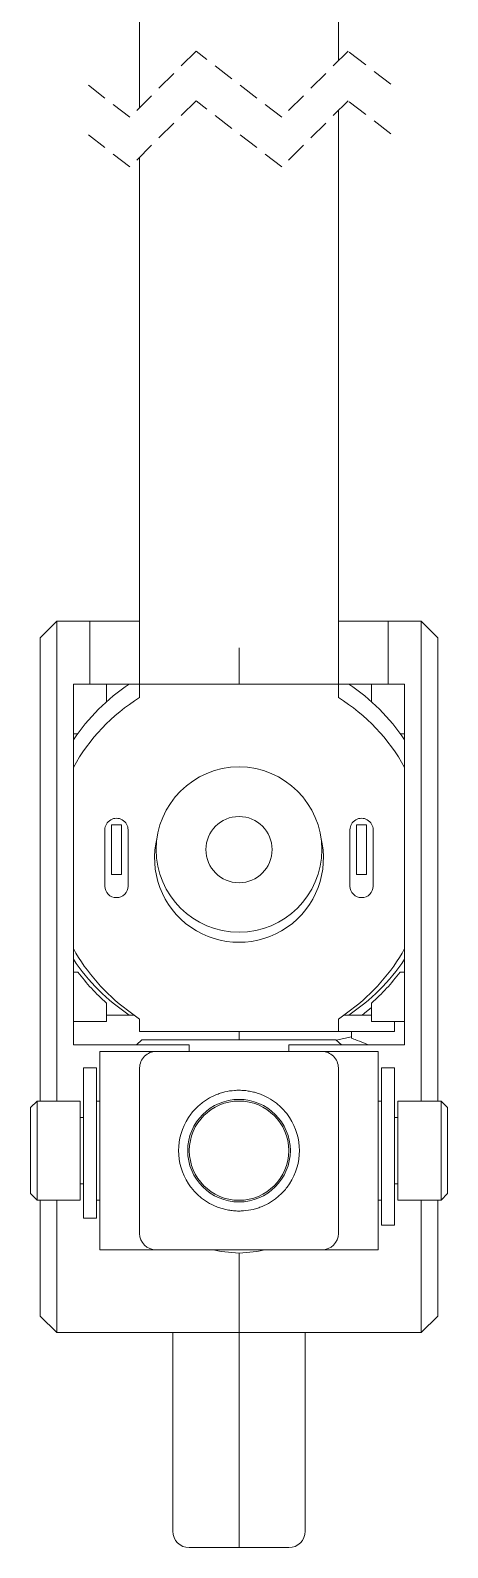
# Paper-space layout '시트3_KOR_with accessory' of a CAD drawing. Header units: millimetres. Extents: x 5 to 415, y 5 to 292.
# Drawn here: x 276.1 to 301.3, y 105.5 to 197.2 of the extents above; entities that cross this region are included whole.
import ezdxf

# ---------------------------------------------------------------- set-up
doc = ezdxf.new("R2010")
doc.units = ezdxf.units.MM
doc.linetypes.add('HIDDEN', pattern=[1.905, 1.27, -0.635])

psp = doc.layouts.new('시트3_KOR_with accessory')

# ---------------------------------------------------------------- linework, layer by layer
at = {"color": 7, "linetype": 'Continuous', "lineweight": 18}
for p, q in [((282.667, 204.008), (282.667, 192.576)), ((294.667, 195.401), (294.667, 204.008)), ((294.667, 156.905), (294.667, 192.401)), ((282.667, 189.576), (282.667, 156.905)), ((277.667, 161.518), (276.667, 160.518)), ((277.667, 161.518), (277.667, 159.918)), ((277.667, 161.518), (279.667, 161.518)), ((279.667, 161.518), (279.667, 159.918)), ((279.667, 161.518), (282.667, 161.518)), ((294.667, 161.518), (297.667, 161.518)), ((297.667, 159.918), (297.667, 161.518)), ((299.667, 161.518), (297.667, 161.518)), ((299.667, 159.918), (299.667, 161.518)), ((300.667, 160.518), (299.667, 161.518)), ((276.667, 159.918), (276.667, 160.518)), ((276.667, 132.518), (276.667, 159.918)), ((277.667, 159.918), (277.667, 132.518)), ((279.667, 159.918), (279.667, 157.718)), ((288.667, 159.918), (288.667, 157.718)), ((297.667, 157.718), (297.667, 159.918)), ((299.667, 132.518), (299.667, 159.918)), ((300.667, 160.518), (300.667, 159.918)), ((300.667, 159.918), (300.667, 132.518)), ((278.667, 157.718), (279.667, 157.718)), ((278.667, 157.718), (278.667, 135.918)), ((279.667, 157.718), (288.667, 157.718)), ((280.667, 157.718), (280.667, 156.662)), ((297.667, 157.718), (288.667, 157.718)), ((296.667, 156.662), (296.667, 157.718)), ((298.667, 157.718), (297.667, 157.718)), ((298.667, 157.718), (298.667, 135.918)), ((278.694, 154.718), (278.667, 154.67)), ((278.92, 154.718), (278.667, 154.718)), ((298.667, 154.718), (298.413, 154.718)), ((298.667, 154.67), (298.639, 154.718)), ((280.567, 148.912), (280.567, 145.512)), ((281.567, 149.218), (280.967, 149.218)), ((280.967, 149.218), (280.967, 146.218)), ((281.567, 146.218), (281.567, 149.218)), ((281.967, 145.512), (281.967, 148.912)), ((295.367, 148.912), (295.367, 145.512)), ((296.367, 149.218), (295.767, 149.218)), ((295.767, 149.218), (295.767, 146.218)), ((296.367, 146.218), (296.367, 149.218)), ((296.767, 145.512), (296.767, 148.912)), ((280.967, 146.218), (281.567, 146.218)), ((295.767, 146.218), (296.367, 146.218)), ((278.942, 140.318), (278.667, 140.318)), ((298.391, 140.318), (298.667, 140.318)), ((280.667, 138.44), (280.667, 137.318)), ((280.667, 137.718), (282.033, 137.718)), ((282.667, 137.471), (281.926, 138.018)), ((282.033, 137.718), (282.332, 137.718)), ((295.407, 138.018), (294.667, 137.471)), ((295.001, 137.718), (295.3, 137.718)), ((296.667, 137.718), (295.3, 137.718)), ((296.097, 137.718), (296.242, 137.827)), ((296.242, 137.827), (296.667, 138.175)), ((296.667, 138.44), (296.667, 137.318)), ((280.667, 137.318), (278.667, 137.318)), ((282.667, 136.718), (282.667, 137.471)), ((294.667, 136.718), (282.667, 136.718)), ((288.667, 136.718), (288.667, 136.218)), ((294.667, 137.471), (294.667, 136.718)), ((298.067, 136.718), (294.667, 136.718)), ((295.467, 136.318), (295.467, 136.718)), ((296.667, 137.318), (298.667, 137.318)), ((298.067, 137.318), (298.067, 136.718)), ((278.667, 135.918), (285.667, 135.918)), ((282.482, 135.918), (282.808, 136.218)), ((294.525, 136.218), (282.808, 136.218)), ((285.667, 135.918), (285.667, 135.518)), ((291.667, 135.918), (291.667, 135.518)), ((298.667, 135.918), (291.667, 135.918)), ((294.525, 136.218), (294.851, 135.918)), ((295.467, 136.395), (294.541, 136.204)), ((296.467, 135.918), (296.242, 136.008)), ((280.267, 135.518), (282.867, 135.518)), ((280.267, 123.518), (280.267, 135.518)), ((283.667, 135.518), (282.867, 135.518)), ((283.667, 135.518), (293.667, 135.518)), ((294.467, 135.518), (293.667, 135.518)), ((294.467, 135.518), (297.067, 135.518)), ((297.067, 123.518), (297.067, 135.518)), ((280.067, 134.518), (279.267, 134.518)), ((279.267, 125.478), (279.267, 134.518)), ((280.067, 125.478), (280.067, 134.518)), ((282.667, 131.518), (282.667, 134.518)), ((294.667, 134.518), (294.667, 131.518)), ((298.067, 134.518), (297.267, 134.518)), ((297.267, 125.026), (297.267, 134.518)), ((298.067, 125.026), (298.067, 134.518)), ((276.467, 132.518), (276.067, 132.118)), ((276.067, 126.918), (276.067, 132.118)), ((279.067, 132.518), (276.467, 132.518)), ((276.467, 126.518), (276.467, 132.518)), ((279.067, 126.518), (279.067, 132.518)), ((280.267, 132.518), (280.067, 132.518)), ((297.267, 132.518), (297.067, 132.518)), ((300.867, 132.518), (298.267, 132.518)), ((298.267, 126.518), (298.267, 132.518)), ((301.267, 132.118), (300.867, 132.518)), ((300.867, 126.518), (300.867, 132.518)), ((301.267, 126.918), (301.267, 132.118)), ((279.267, 131.518), (279.067, 131.518)), ((282.667, 127.518), (282.667, 131.518)), ((294.667, 131.518), (294.667, 127.518)), ((298.267, 131.518), (298.067, 131.518)), ((279.067, 127.518), (279.267, 127.518)), ((282.667, 124.518), (282.667, 127.518)), ((294.667, 127.518), (294.667, 124.518)), ((298.067, 127.518), (298.267, 127.518)), ((276.067, 126.918), (276.467, 126.518)), ((300.867, 126.518), (301.267, 126.918)), ((276.467, 126.518), (279.067, 126.518)), ((276.667, 120.118), (276.667, 126.518)), ((277.667, 126.518), (277.667, 120.118)), ((280.067, 126.518), (280.267, 126.518)), ((297.067, 126.518), (297.267, 126.518)), ((298.267, 126.518), (300.867, 126.518)), ((299.667, 120.118), (299.667, 126.518)), ((300.667, 126.518), (300.667, 120.118)), ((279.267, 125.44), (279.267, 125.478)), ((279.267, 125.44), (280.067, 125.44)), ((280.067, 125.44), (280.067, 125.478)), ((297.267, 125.005), (297.267, 125.026)), ((297.267, 125.005), (298.067, 125.005)), ((298.067, 125.005), (298.067, 125.026)), ((282.867, 123.518), (280.267, 123.518)), ((282.867, 123.518), (283.667, 123.518)), ((293.667, 123.518), (283.667, 123.518)), ((288.667, 123.318), (288.667, 120.118)), ((293.667, 123.518), (294.467, 123.518)), ((297.067, 123.518), (294.467, 123.518)), ((276.667, 119.518), (276.667, 120.118)), ((277.667, 118.518), (276.667, 119.518)), ((277.667, 120.118), (277.667, 118.518)), ((288.667, 120.118), (288.667, 118.518)), ((299.667, 118.518), (299.667, 120.118)), ((300.667, 119.518), (299.667, 118.518)), ((300.667, 120.118), (300.667, 119.518)), ((288.667, 118.518), (277.667, 118.518)), ((284.667, 110.518), (284.667, 118.518)), ((288.667, 118.518), (288.667, 110.518)), ((288.667, 118.518), (299.667, 118.518)), ((292.667, 118.518), (292.667, 110.518)), ((284.667, 106.518), (284.667, 110.518)), ((288.667, 110.518), (288.667, 105.518)), ((292.667, 110.518), (292.667, 106.518)), ((288.667, 105.518), (285.667, 105.518)), ((291.667, 105.518), (288.667, 105.518))]:
    psp.add_line(p, q, dxfattribs=at)
at = {"color": 7, "linetype": 'HIDDEN', "lineweight": 18}
for p, q in [((286.079, 195.988), (282.079, 191.988)), ((291.254, 191.988), (286.079, 195.988)), ((295.254, 195.988), (291.254, 191.988)), ((297.842, 193.988), (295.254, 195.988)), ((282.079, 191.988), (279.492, 193.988)), ((286.079, 192.988), (282.079, 188.988)), ((291.254, 188.988), (286.079, 192.988)), ((295.254, 192.988), (291.254, 188.988)), ((297.842, 190.988), (295.254, 192.988)), ((282.079, 188.988), (279.492, 190.988))]:
    psp.add_line(p, q, dxfattribs=at)
at = {"color": 7, "linetype": 'Continuous', "lineweight": 18, "flags": 128}
for points in [[(296.242, 136.008), (296.089, 136.069), (295.943, 136.127), (295.809, 136.181), (295.692, 136.228), (295.596, 136.266), (295.525, 136.295), (295.481, 136.312), (295.467, 136.318)], [(287.105, 123.518), (287.582, 123.414), (288.667, 123.318)], [(288.667, 123.318), (289.751, 123.414), (290.229, 123.518)]]:
    psp.add_lwpolyline(points, dxfattribs=at)
at = {"color": 7, "linetype": 'Continuous', "lineweight": 18}
for centre, radius in [((288.667, 147.718), 5), ((288.667, 147.718), 2), ((288.667, 129.518), 3.1), ((288.667, 129.518), 3)]:
    psp.add_circle(centre, radius, dxfattribs=at)
for centre, radius, start, end in [((288.667, 147.718), 12, 123.55738, 146.44261), ((288.667, 147.212), 11.4, 121.75695, 151.30548), ((288.667, 147.212), 11.4, 28.69452, 58.24305), ((288.667, 147.718), 12, 33.55739, 56.44262), ((281.267, 148.912), 0.7, 359.99966, 180.00034), ((296.067, 148.912), 0.7, 359.99966, 180.00034), ((288.667, 147.212), 5.1, 165.80759, 14.19241), ((281.267, 145.512), 0.7, 180.00027, 359.99973), ((296.067, 145.512), 0.7, 180.00027, 359.99973), ((288.667, 147.212), 11.4, 208.6943, 233.75103), ((288.667, 147.212), 11.4, 306.24897, 331.3057), ((288.667, 147.718), 12, 213.55715, 236.4428), ((288.667, 147.718), 12, 303.5572, 326.44285), ((288.666, 147.518), 12.1, 216.51544, 228.61202), ((288.667, 147.518), 12.1, 311.38798, 323.48456), ((283.667, 134.518), 1, 89.99968, 180.00043), ((293.667, 134.518), 1, 359.99957, 90.00032), ((288.667, 129.518), 3.65, 146.77385, 213.22615), ((288.667, 129.518), 3.65, 326.77385, 33.22615), ((283.667, 124.518), 1, 180.0003, 269.99959), ((293.667, 124.518), 1, 270.00041, 359.9997), ((285.667, 106.518), 1, 180.0003, 269.99959), ((291.667, 106.518), 1, 270.00041, 359.9997)]:
    psp.add_arc(centre, radius, start, end, dxfattribs=at)
for points, knots in [([(291.72, 131.518), (291.665, 131.598), (291.497, 131.841), (291.227, 132.132), (290.928, 132.388), (290.61, 132.618), (290.267, 132.809), (289.9, 132.958), (289.609, 133.049), (289.306, 133.116), (288.993, 133.158), (288.685, 133.172), (288.291, 133.158), (287.908, 133.098), (287.538, 132.993), (287.18, 132.861), (286.841, 132.689), (286.513, 132.47), (286.268, 132.276), (286.03, 132.049), (285.807, 131.797), (285.678, 131.612), (285.613, 131.518)], [0, 0, 0, 0, 0.040309, 0.122241, 0.163859, 0.203755, 0.284681, 0.325899, 0.368141, 0.410827, 0.454701, 0.499039, 0.538427, 0.618428, 0.659044, 0.697866, 0.776458, 0.816381, 0.861039, 0.9062, 0.95279, 1, 1, 1, 1]), ([(285.613, 127.518), (285.669, 127.438), (285.836, 127.196), (286.106, 126.904), (286.405, 126.648), (286.723, 126.418), (287.066, 126.228), (287.433, 126.078), (287.724, 125.988), (288.027, 125.92), (288.34, 125.878), (288.648, 125.864), (289.042, 125.879), (289.425, 125.939), (289.795, 126.043), (290.153, 126.175), (290.493, 126.348), (290.82, 126.566), (291.065, 126.76), (291.303, 126.988), (291.526, 127.239), (291.655, 127.425), (291.72, 127.518)], [0, 0, 0, 0, 0.040308, 0.122241, 0.163859, 0.203755, 0.284681, 0.325899, 0.368141, 0.410827, 0.454701, 0.499039, 0.538427, 0.618428, 0.659044, 0.697866, 0.776458, 0.816381, 0.861039, 0.9062, 0.95279, 1, 1, 1, 1])]:
    psp.add_open_spline(points, degree=3, knots=knots, dxfattribs=at)

doc.saveas('drawing.dxf')
